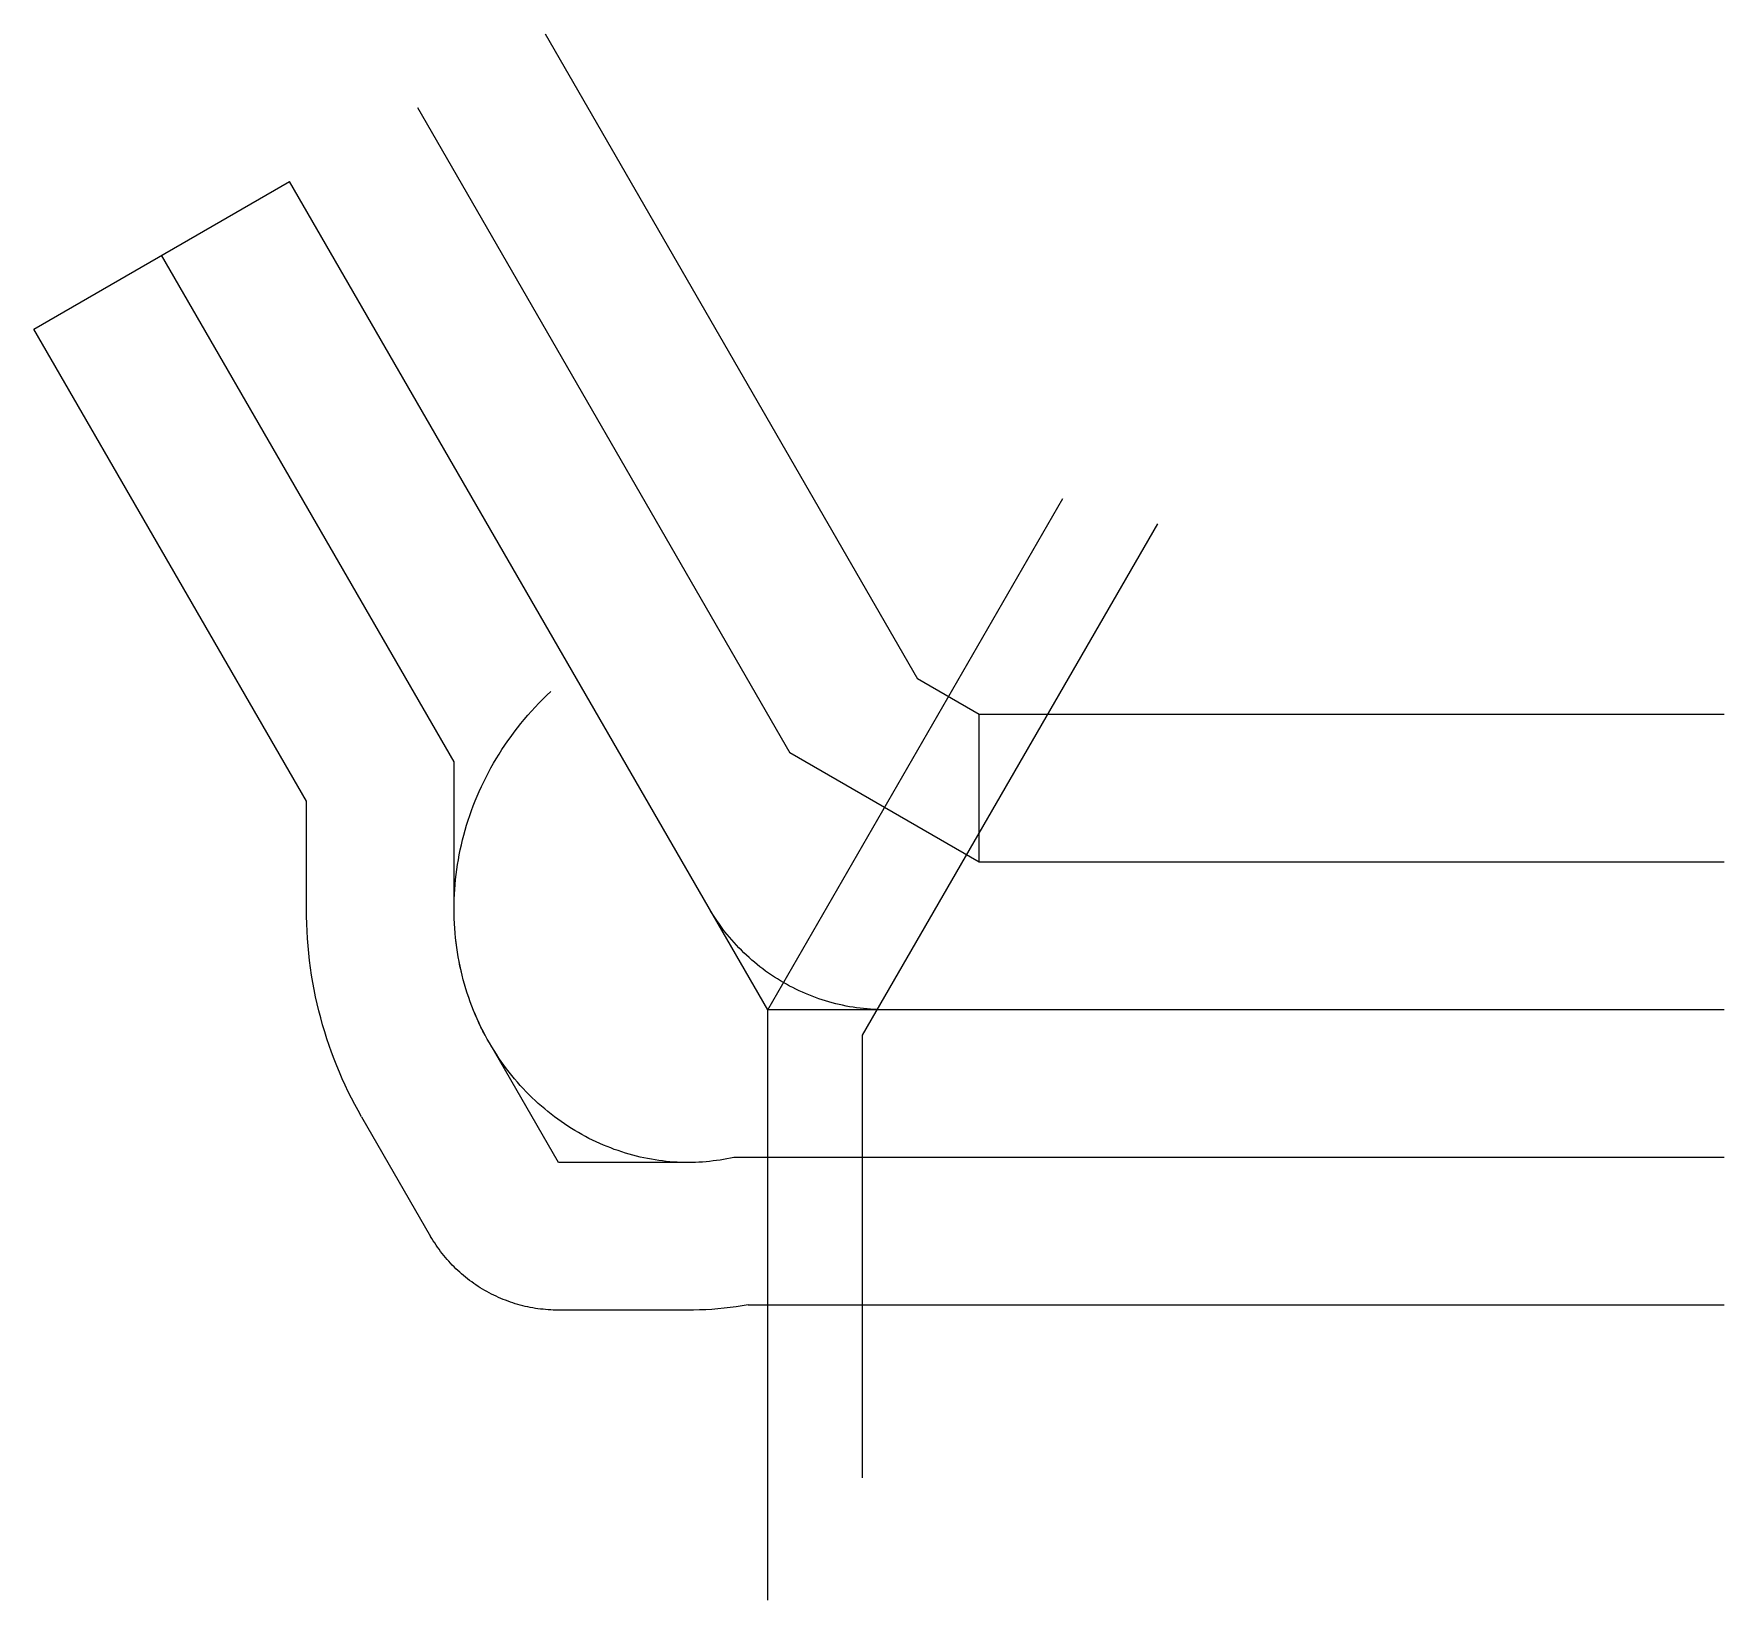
# Model space of a CAD drawing. Header units: metres. Extents: x -11510 to 15000, y -9260 to 15305.
import ezdxf

# ---------------------------------------------------------------- set-up
doc = ezdxf.new("R2010")
doc.units = ezdxf.units.M

msp = doc.modelspace()

# ---------------------------------------------------------------- linework, layer by layer
at = {"color": 1}
for p, q in [((-3490, 15305), (2351, 5189)), ((-5495, 14148), (346, 4031)), ((-11510, 10675), (-7500, 12990)), ((0, 0), (-7500, 12990)), ((-4919, 3890), (-9505, 11833)), ((-7234, 3270), (-11510, 10675)), ((3318, 4630), (2351, 5189)), ((15000, 4630), (3318, 4630)), ((3318, 2315), (3318, 4630)), ((3318, 2315), (346, 4031)), ((-4919, 1582), (-4919, 3890)), ((-7234, 1582), (-7234, 3270)), ((15000, 2315), (3318, 2315)), ((15000, 0), (0, 0)), ((-3282, -2396), (-4365, -520)), ((-6370, -1677), (-5287, -3554)), ((15000, -2315), (-532, -2315)), ((-1249, -2396), (-3282, -2396)), ((-1249, -4711), (-3282, -4711)), ((-305, -4630), (15000, -4630))]:
    msp.add_line(p, q, dxfattribs=at)
for points in [[(15000, 0), (1836, 0), (1781, 0), (1725, 2), (1670, 4), (1614, 8), (1559, 12), (1504, 17), (1449, 24), (1394, 31), (1339, 39), (1284, 48), (1229, 58), (1175, 70), (1121, 82), (1067, 94), (1013, 108), (960, 123), (906, 139), (853, 156), (801, 173), (748, 192), (696, 211), (645, 232), (594, 253), (543, 275), (492, 298), (442, 322), (392, 347), (343, 372), (294, 399), (246, 426), (198, 454), (151, 483), (104, 513), (58, 544), (12, 575), (-33, 607), (-78, 640), (-122, 674), (-165, 709), (-208, 744), (-250, 780), (-292, 817), (-333, 854), (-373, 893), (-413, 932), (-452, 971), (-490, 1011), (-527, 1052), (-564, 1094), (-600, 1136), (-635, 1179), (-670, 1222), (-704, 1266), (-737, 1311), (-769, 1356), (-800, 1402), (-831, 1448), (-861, 1495), (-890, 1542), (-918, 1590), (-918, 1590), (-7500, 12990)], [(0, -9260), (0, 0), (4630, 8019)], [(6112, 7622), (1482, -397), (1482, -7342)], [(-532, -2315), (-585, -2327), (-639, -2338), (-692, -2348), (-746, -2357), (-801, -2365), (-856, -2372), (-911, -2378), (-966, -2384), (-1022, -2388), (-1078, -2392), (-1134, -2394), (-1191, -2396), (-1248, -2396), (-1305, -2396), (-1362, -2394), (-1419, -2392), (-1477, -2388), (-1535, -2384), (-1593, -2378), (-1651, -2371), (-1709, -2364), (-1767, -2355), (-1825, -2345), (-1883, -2335), (-1941, -2323), (-2000, -2310), (-2058, -2296), (-2116, -2281), (-2174, -2265), (-2232, -2248), (-2290, -2229), (-2348, -2210), (-2406, -2190), (-2463, -2168), (-2520, -2146), (-2578, -2122), (-2634, -2097), (-2691, -2071), (-2748, -2045), (-2804, -2017), (-2859, -1988), (-2915, -1957), (-2970, -1926), (-3025, -1894), (-3079, -1861), (-3133, -1826), (-3187, -1791), (-3240, -1754), (-3293, -1717), (-3345, -1678), (-3397, -1639), (-3448, -1598), (-3498, -1556), (-3548, -1514), (-3598, -1470), (-3646, -1425), (-3695, -1380), (-3742, -1333), (-3789, -1285), (-3835, -1237), (-3881, -1187), (-3925, -1136), (-3969, -1085), (-4013, -1033), (-4055, -979), (-4097, -925), (-4138, -870), (-4178, -814), (-4217, -757), (-4255, -699), (-4292, -641), (-4329, -581), (-4364, -521), (-4399, -460), (-4432, -398), (-4465, -336), (-4497, -272), (-4527, -208), (-4557, -143), (-4585, -78), (-4613, -12), (-4639, 55), (-4664, 123), (-4688, 191), (-4711, 260), (-4733, 329), (-4754, 399), (-4774, 469), (-4792, 540), (-4809, 612), (-4825, 684), (-4840, 757), (-4854, 830), (-4866, 903), (-4877, 977), (-4887, 1051), (-4895, 1126), (-4903, 1201), (-4909, 1276), (-4913, 1352), (-4917, 1428), (-4919, 1504), (-4919, 1581), (-4919, 1657), (-4917, 1734), (-4913, 1811), (-4909, 1888), (-4903, 1966), (-4895, 2043), (-4886, 2120), (-4876, 2198), (-4865, 2276), (-4852, 2353), (-4837, 2431), (-4822, 2508), (-4804, 2586), (-4786, 2663), (-4766, 2740), (-4745, 2817), (-4722, 2894), (-4698, 2971), (-4672, 3047), (-4645, 3123), (-4617, 3199), (-4587, 3275), (-4556, 3350), (-4523, 3425), (-4489, 3500), (-4454, 3574), (-4417, 3647), (-4379, 3721), (-4340, 3793), (-4299, 3866), (-4257, 3937), (-4213, 4009), (-4168, 4079), (-4122, 4149), (-4074, 4218), (-4025, 4287), (-3975, 4355), (-3924, 4422), (-3871, 4489), (-3817, 4554), (-3761, 4619), (-3704, 4684), (-3646, 4747), (-3587, 4809), (-3527, 4871), (-3465, 4932), (-3402, 4991), (-3402, 4991)], [(-6370, -1677), (-6424, -1581), (-6477, -1484), (-6528, -1385), (-6578, -1286), (-6626, -1185), (-6672, -1084), (-6717, -981), (-6760, -878), (-6801, -773), (-6840, -668), (-6878, -562), (-6914, -455), (-6948, -347), (-6980, -238), (-7010, -129), (-7039, -18), (-7065, 93), (-7090, 204), (-7113, 316), (-7134, 429), (-7153, 542), (-7170, 656), (-7185, 771), (-7198, 885), (-7209, 1001), (-7218, 1116), (-7225, 1232), (-7230, 1348), (-7233, 1465), (-7234, 1582)], [(-4365, -520), (-4399, -459), (-4433, -397), (-4466, -334), (-4497, -271), (-4528, -207), (-4557, -142), (-4586, -77), (-4613, -11), (-4639, 56), (-4665, 124), (-4689, 192), (-4712, 261), (-4734, 330), (-4754, 400), (-4774, 471), (-4792, 542), (-4810, 613), (-4826, 685), (-4840, 758), (-4854, 831), (-4866, 904), (-4877, 978), (-4887, 1053), (-4896, 1127), (-4903, 1202), (-4909, 1278), (-4913, 1353), (-4917, 1429), (-4919, 1505), (-4919, 1582)], [(-532, -2315), (-585, -2327), (-639, -2338), (-692, -2348), (-746, -2357), (-801, -2365), (-856, -2372), (-911, -2378), (-966, -2384), (-1022, -2388), (-1078, -2392), (-1134, -2394), (-1191, -2396), (-1248, -2396), (-1249, -2396)], [(-3282, -4711), (-3322, -4711), (-3363, -4710), (-3403, -4708), (-3443, -4705), (-3483, -4702), (-3524, -4698), (-3564, -4694), (-3604, -4689), (-3644, -4683), (-3684, -4676), (-3723, -4669), (-3763, -4660), (-3802, -4652), (-3842, -4642), (-3881, -4632), (-3920, -4621), (-3959, -4610), (-3997, -4598), (-4035, -4585), (-4073, -4571), (-4111, -4557), (-4149, -4542), (-4186, -4527), (-4223, -4511), (-4260, -4494), (-4297, -4477), (-4333, -4459), (-4369, -4440), (-4404, -4421), (-4439, -4401), (-4474, -4380), (-4508, -4359), (-4543, -4338), (-4576, -4315), (-4610, -4292), (-4642, -4269), (-4675, -4245), (-4707, -4220), (-4739, -4195), (-4770, -4169), (-4800, -4143), (-4831, -4116), (-4861, -4089), (-4890, -4061), (-4919, -4033), (-4947, -4004), (-4975, -3975), (-5002, -3945), (-5029, -3915), (-5055, -3884), (-5081, -3853), (-5106, -3821), (-5131, -3789), (-5155, -3757), (-5178, -3724), (-5201, -3691), (-5223, -3657), (-5245, -3623), (-5266, -3588), (-5287, -3554)], [(-305, -4630), (-399, -4645), (-494, -4659), (-589, -4672), (-684, -4682), (-780, -4691), (-876, -4699), (-972, -4704), (-1069, -4708), (-1166, -4710), (-1249, -4711)]]:
    msp.add_lwpolyline(points, dxfattribs=at)

doc.saveas('drawing.dxf')
